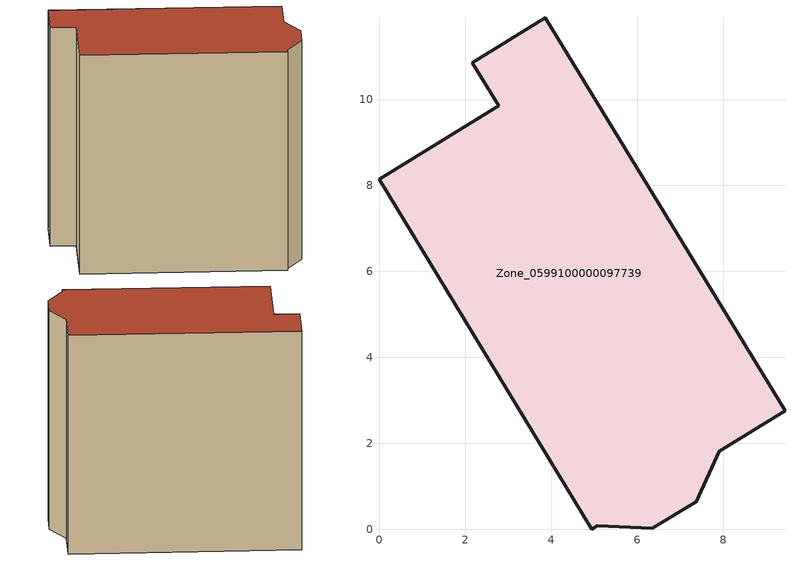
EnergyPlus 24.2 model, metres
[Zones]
Zone_0599100000097739
 floor ground (C_G): 5.07,0.08 4.94,0 0,8.14 2.78,9.85 2.16,10.86 3.86,11.9 9.44,2.75 7.91,1.81 7.37,0.64 6.35,0.02 z0
 wall outside (C_F): 2.78,9.85 0,8.14 4.94,0 5.07,0.08 6.35,0.02 7.37,0.64 7.91,1.81 9.44,2.75 3.86,11.9 2.16,10.86 2.78,9.85 z0:10.9
 roof outside (C_R): 7.91,1.81 9.44,2.75 3.86,11.9 2.16,10.86 2.78,9.85 0,8.14 4.94,0 5.07,0.08 6.35,0.02 7.37,0.64 z10.9
[BUILDING]
Pand.0599100000097739: North Axis=0; Terrain=City; Loads Convergence Tolerance Value=0.04; Temperature Convergence Tolerance Value=0.4; Solar Distribution=FullExterior; Maximum Number of Warmup Days=25; Minimum Number of Warmup Days=1
[Site:Location]
Rotterdam.The.Hague.AP_ZH_NLD Design_Conditions: Latitude=51.96; Longitude=4.45; Time Zone=1; Elevation=-4.5
[SITE:GROUNDTEMPERATURE:BUILDINGSURFACE]
18, 18, 18, 18, 18, 18, 18, 18, 18, 18, 18, 18
[MATERIAL] Thermal Absorptance=0.9; Solar Absorptance=0.7; Visible Absorptance=0.7
Name | Roughness | Thickness | Conductivity | Density | Specific Heat
G.TI.1946 | MediumSmooth | 0.15 | 1 | 540 | 1210
F.TI.1946 | Rough | 0.3 | 0.857143 | 1920 | 840
R.TI.1946 | MediumRough | 0.2 | 0.1 | 1500 | 1000
[CONSTRUCTION]
C_G: G.TI.1946
C_F: F.TI.1946
C_R: R.TI.1946
[ZONE]
Zone_0599100000097739: Type=1; Multiplier=1; Ceiling Height=Autocalculate; Volume=Autocalculate; Floor Area=autocalculate; Part of Total Floor Area=Yes
[ZONEINFILTRATION:DESIGNFLOWRATE]
Infil_Zone_0599100000097739: Zone or ZoneList or Space or SpaceList=Zone_0599100000097739; Schedule=AlwaysOn; Design Flow Rate Calculation Method=Flow/Area; Flow Rate per Floor Area=0.003; Constant Term Coefficient=1; Temperature Term Coefficient=0; Velocity Term Coefficient=0; Velocity Squared Term Coefficient=0
[HVACTEMPLATE:ZONE:IDEALLOADSAIRSYSTEM]
Zone_0599100000097739: Maximum Heating Supply Air Temperature=50; Minimum Cooling Supply Air Temperature=13; Maximum Heating Supply Air Humidity Ratio=0.0156; Minimum Cooling Supply Air Humidity Ratio=0.0077; Heating Limit=NoLimit; Cooling Limit=NoLimit; Dehumidification Control Type=ConstantSensibleHeatRatio; Cooling Sensible Heat Ratio=0.7; Dehumidification Setpoint=60; Humidification Control Type=None; Humidification Setpoint=30; Outdoor Air Method=None; Outdoor Air Flow Rate per Person=0.00944; Outdoor Air Flow Rate per Zone Floor Area=0; Outdoor Air Flow Rate per Zone=0; Demand Controlled Ventilation Type=None; Outdoor Air Economizer Type=NoEconomizer; Heat Recovery Type=None; Sensible Heat Recovery Effectiveness=0.7; Latent Heat Recovery Effectiveness=0.65
[ZONECONTROL:THERMOSTAT]
ThermostatControl_Zone_0599100000097739: Zone or ZoneList=Zone_0599100000097739; Control Type Schedule=DualSetpointControlType; Control 1=Thermostat_Zone_0599100000097739; Temperature Difference Between Cutout And Setpoint=0
[THERMOSTATSETPOINT:DUALSETPOINT]
Thermostat_Zone_0599100000097739: Heating Setpoint Temperature Schedule=HeatingSetpoint_Zone_0599100000097739; Cooling Setpoint Temperature Schedule=CoolingSetpoint_Zone_0599100000097739
[SCHEDULE:COMPACT]
HeatingSetpoint_Zone_0599100000097739: Through: 12/31, For: AllDays, Until: 24:00, 21
CoolingSetpoint_Zone_0599100000097739: Through: 12/31, For: AllDays, Until: 24:00, 24
DualSetpointControlType: Through: 12/31, For: AllDays, Until: 24:00, 4
AlwaysOn: Through: 12/31, For: AllDays, Until: 24:00, 1
